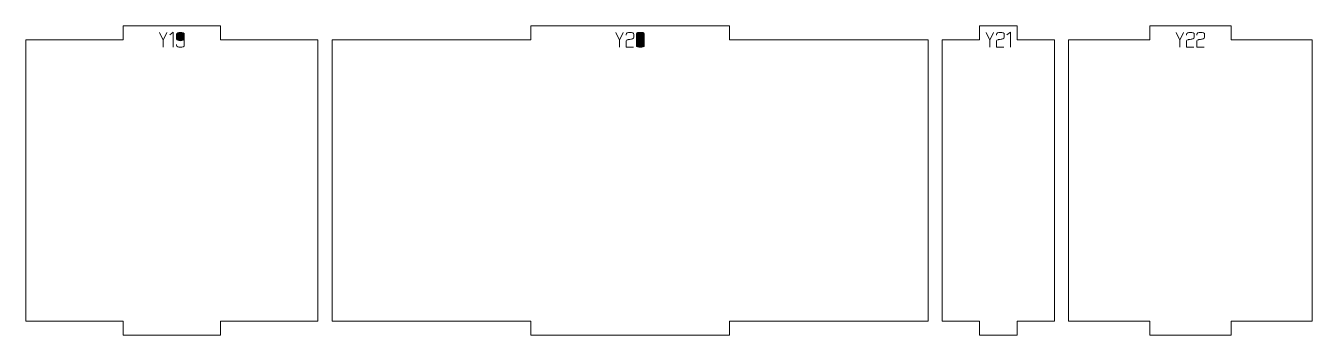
# Model space of a CAD drawing. Header units: centimetres. Extents: x -249 to 275, y -506 to 461.
# Drawn here: x 151.22 to 178.67, y -407.89 to -401.29 of the extents above; entities that cross this region are included whole.
import ezdxf

# ---------------------------------------------------------------- set-up
doc = ezdxf.new("R2010")
doc.units = ezdxf.units.CM
doc.header["$MEASUREMENT"] = 0
doc.layers.add('Capa 1', color=7, linetype='Continuous')

msp = doc.modelspace()

# ---------------------------------------------------------------- hatches: boundary and pattern name
at = {"layer": 'Capa 1', "true_color": 0x3e4095}
h = msp.add_hatch(color=175, dxfattribs=at)
edge = h.paths.add_edge_path()
edge.add_spline(control_points=[(154.15209, -401.74634), (154.15209, -401.74634), (154.15209, -401.59775), (154.15209, -401.59775), (154.15209, -401.59775), (154.07275, -401.4299), (154.07275, -401.4299), (154.07275, -401.4299), (154.15209, -401.59775), (154.15209, -401.59775), (154.15209, -401.59775), (154.23005, -401.4299), (154.23005, -401.4299), (154.23005, -401.4299), (154.15209, -401.59775), (154.15209, -401.59775), (154.15209, -401.59775), (154.15209, -401.74634), (154.15209, -401.74634)], knot_values=[0, 0, 0, 0, 0.16666667, 0.16666667, 0.16666667, 0.33333333, 0.33333333, 0.33333333, 0.5, 0.5, 0.5, 0.66666667, 0.66666667, 0.66666667, 0.83333333, 0.83333333, 0.83333333, 1, 1, 1, 1], degree=3, periodic=1)
h = msp.add_hatch(color=175, dxfattribs=at)
edge = h.paths.add_edge_path()
edge.add_spline(control_points=[(154.36901, -401.42944), (154.36901, -401.42944), (154.29288, -401.48218), (154.29288, -401.48218), (154.29288, -401.48218), (154.36901, -401.42944), (154.36901, -401.42944), (154.36901, -401.42944), (154.36901, -401.74634), (154.36901, -401.74634), (154.36901, -401.74634), (154.36901, -401.42944), (154.36901, -401.42944)], knot_values=[0, 0, 0, 0, 0.25, 0.25, 0.25, 0.5, 0.5, 0.5, 0.75, 0.75, 0.75, 1, 1, 1, 1], degree=3, periodic=1)
h = msp.add_hatch(color=175, dxfattribs=at)
edge = h.paths.add_edge_path()
edge.add_spline(control_points=[(154.43964, -401.57253), (154.43964, -401.58231), (154.44751, -401.59064), (154.46326, -401.59752), (154.479, -401.6044), (154.49865, -401.60784), (154.52219, -401.60784), (154.54543, -401.60845), (154.56499, -401.60562), (154.58089, -401.59936), (154.59679, -401.59309), (154.60474, -401.58414), (154.60474, -401.57253), (154.60474, -401.57253), (154.60474, -401.46521), (154.60474, -401.46521), (154.60474, -401.45543), (154.59687, -401.4471), (154.58112, -401.44022), (154.56538, -401.43334), (154.54573, -401.4299), (154.52219, -401.4299), (154.49865, -401.4299), (154.479, -401.43334), (154.46326, -401.44022), (154.44751, -401.4471), (154.43964, -401.45543), (154.43964, -401.46521), (154.43964, -401.46521), (154.43964, -401.57253), (154.43964, -401.57253)], knot_values=[0, 0, 0, 0, 0.1, 0.1, 0.1, 0.2, 0.2, 0.2, 0.3, 0.3, 0.3, 0.4, 0.4, 0.4, 0.5, 0.5, 0.5, 0.6, 0.6, 0.6, 0.7, 0.7, 0.7, 0.8, 0.8, 0.8, 0.9, 0.9, 0.9, 1, 1, 1, 1], degree=3, periodic=1)
h = msp.add_hatch(color=175, dxfattribs=at)
edge = h.paths.add_edge_path()
edge.add_spline(control_points=[(154.52219, -401.74634), (154.49865, -401.74634), (154.479, -401.7429), (154.46326, -401.73602), (154.44751, -401.72914), (154.43964, -401.72081), (154.43964, -401.71103), (154.43964, -401.71103), (154.43964, -401.6858), (154.43964, -401.6858), (154.43964, -401.6858), (154.43964, -401.71103), (154.43964, -401.71103), (154.43964, -401.72081), (154.44751, -401.72914), (154.46326, -401.73602), (154.479, -401.7429), (154.49865, -401.74634), (154.52219, -401.74634), (154.54573, -401.74634), (154.56538, -401.7429), (154.58112, -401.73602), (154.59687, -401.72914), (154.60474, -401.72081), (154.60474, -401.71103), (154.60474, -401.71103), (154.60474, -401.57253), (154.60474, -401.57253), (154.60474, -401.58414), (154.59679, -401.59309), (154.58089, -401.59936), (154.56499, -401.60562), (154.54543, -401.60845), (154.52219, -401.60784), (154.49865, -401.60784), (154.479, -401.6044), (154.46326, -401.59752), (154.44751, -401.59064), (154.43964, -401.58231), (154.43964, -401.57253), (154.43964, -401.57253), (154.43964, -401.46521), (154.43964, -401.46521), (154.43964, -401.45543), (154.44751, -401.4471), (154.46326, -401.44022), (154.479, -401.43334), (154.49865, -401.4299), (154.52219, -401.4299), (154.54573, -401.4299), (154.56538, -401.43334), (154.58112, -401.44022), (154.59687, -401.4471), (154.60474, -401.45543), (154.60474, -401.46521), (154.60474, -401.46521), (154.60474, -401.57253), (154.60474, -401.57253), (154.60474, -401.57253), (154.60474, -401.71103), (154.60474, -401.71103), (154.60474, -401.72081), (154.59687, -401.72914), (154.58112, -401.73602), (154.56538, -401.7429), (154.54573, -401.74634), (154.52219, -401.74634)], knot_values=[0, 0, 0, 0, 0.04545455, 0.04545455, 0.04545455, 0.09090909, 0.09090909, 0.09090909, 0.13636364, 0.13636364, 0.13636364, 0.18181818, 0.18181818, 0.18181818, 0.22727273, 0.22727273, 0.22727273, 0.27272727, 0.27272727, 0.27272727, 0.31818182, 0.31818182, 0.31818182, 0.36363636, 0.36363636, 0.36363636, 0.40909091, 0.40909091, 0.40909091, 0.45454545, 0.45454545, 0.45454545, 0.5, 0.5, 0.5, 0.54545455, 0.54545455, 0.54545455, 0.59090909, 0.59090909, 0.59090909, 0.63636364, 0.63636364, 0.63636364, 0.68181818, 0.68181818, 0.68181818, 0.72727273, 0.72727273, 0.72727273, 0.77272727, 0.77272727, 0.77272727, 0.81818182, 0.81818182, 0.81818182, 0.86363636, 0.86363636, 0.86363636, 0.90909091, 0.90909091, 0.90909091, 0.95454545, 0.95454545, 0.95454545, 1, 1, 1, 1], degree=3, periodic=1)
h = msp.add_hatch(color=175, dxfattribs=at)
edge = h.paths.add_edge_path()
edge.add_spline(control_points=[(163.89189, -401.74634), (163.89189, -401.74634), (163.89189, -401.59775), (163.89189, -401.59775), (163.89189, -401.59775), (163.81255, -401.4299), (163.81255, -401.4299), (163.81255, -401.4299), (163.89189, -401.59775), (163.89189, -401.59775), (163.89189, -401.59775), (163.96985, -401.4299), (163.96985, -401.4299), (163.96985, -401.4299), (163.89189, -401.59775), (163.89189, -401.59775), (163.89189, -401.59775), (163.89189, -401.74634), (163.89189, -401.74634)], knot_values=[0, 0, 0, 0, 0.16666667, 0.16666667, 0.16666667, 0.33333333, 0.33333333, 0.33333333, 0.5, 0.5, 0.5, 0.66666667, 0.66666667, 0.66666667, 0.83333333, 0.83333333, 0.83333333, 1, 1, 1, 1], degree=3, periodic=1)
h = msp.add_hatch(color=175, dxfattribs=at)
edge = h.paths.add_edge_path()
edge.add_spline(control_points=[(164.03222, -401.74634), (164.03222, -401.74634), (164.03222, -401.6138), (164.03222, -401.6138), (164.03314, -401.60188), (164.04399, -401.59271), (164.06478, -401.58629), (164.07334, -401.58567), (164.08152, -401.58468), (164.08932, -401.5833), (164.09711, -401.58193), (164.10499, -401.58048), (164.11294, -401.57895), (164.12761, -401.5765), (164.13885, -401.57451), (164.14664, -401.57299), (164.15444, -401.57146), (164.16201, -401.56947), (164.16935, -401.56702), (164.1883, -401.55999), (164.19778, -401.55097), (164.19778, -401.53997), (164.19778, -401.53997), (164.19778, -401.46521), (164.19778, -401.46521), (164.19778, -401.45543), (164.18991, -401.4471), (164.17416, -401.44022), (164.15842, -401.43334), (164.13877, -401.4299), (164.11523, -401.4299), (164.09169, -401.4299), (164.07204, -401.43334), (164.0563, -401.44022), (164.04055, -401.4471), (164.03268, -401.45543), (164.03268, -401.46521), (164.03268, -401.46521), (164.03268, -401.48768), (164.03268, -401.48768), (164.03268, -401.48768), (164.03268, -401.46521), (164.03268, -401.46521), (164.03268, -401.45543), (164.04055, -401.4471), (164.0563, -401.44022), (164.07204, -401.43334), (164.09169, -401.4299), (164.11523, -401.4299), (164.13877, -401.4299), (164.15842, -401.43334), (164.17416, -401.44022), (164.18991, -401.4471), (164.19778, -401.45543), (164.19778, -401.46521), (164.19778, -401.46521), (164.19778, -401.53997), (164.19778, -401.53997), (164.19778, -401.55097), (164.1883, -401.55999), (164.16935, -401.56702), (164.16201, -401.56947), (164.15444, -401.57146), (164.14664, -401.57299), (164.13885, -401.57451), (164.12761, -401.5765), (164.11294, -401.57895), (164.10499, -401.58048), (164.09711, -401.58193), (164.08932, -401.5833), (164.08152, -401.58468), (164.07334, -401.58567), (164.06478, -401.58629), (164.04399, -401.59271), (164.03314, -401.60188), (164.03222, -401.6138), (164.03222, -401.6138), (164.03222, -401.74634), (164.03222, -401.74634), (164.03222, -401.74634), (164.18907, -401.74634), (164.18907, -401.74634), (164.18907, -401.74634), (164.03222, -401.74634), (164.03222, -401.74634)], knot_values=[0, 0, 0, 0, 0.03571429, 0.03571429, 0.03571429, 0.07142857, 0.07142857, 0.07142857, 0.10714286, 0.10714286, 0.10714286, 0.14285714, 0.14285714, 0.14285714, 0.17857143, 0.17857143, 0.17857143, 0.21428571, 0.21428571, 0.21428571, 0.25, 0.25, 0.25, 0.28571429, 0.28571429, 0.28571429, 0.32142857, 0.32142857, 0.32142857, 0.35714286, 0.35714286, 0.35714286, 0.39285714, 0.39285714, 0.39285714, 0.42857143, 0.42857143, 0.42857143, 0.46428571, 0.46428571, 0.46428571, 0.5, 0.5, 0.5, 0.53571429, 0.53571429, 0.53571429, 0.57142857, 0.57142857, 0.57142857, 0.60714286, 0.60714286, 0.60714286, 0.64285714, 0.64285714, 0.64285714, 0.67857143, 0.67857143, 0.67857143, 0.71428571, 0.71428571, 0.71428571, 0.75, 0.75, 0.75, 0.78571429, 0.78571429, 0.78571429, 0.82142857, 0.82142857, 0.82142857, 0.85714286, 0.85714286, 0.85714286, 0.89285714, 0.89285714, 0.89285714, 0.92857143, 0.92857143, 0.92857143, 0.96428571, 0.96428571, 0.96428571, 1, 1, 1, 1], degree=3, periodic=1)
h = msp.add_hatch(color=175, dxfattribs=at)
edge = h.paths.add_edge_path()
edge.add_spline(control_points=[(164.25281, -401.72249), (164.25281, -401.73228), (164.26068, -401.7387), (164.27643, -401.74175), (164.29217, -401.74481), (164.31182, -401.74634), (164.33536, -401.74634), (164.3589, -401.74634), (164.37855, -401.74481), (164.39429, -401.74175), (164.41004, -401.7387), (164.41791, -401.73228), (164.41791, -401.72249), (164.41791, -401.72249), (164.41791, -401.45421), (164.41791, -401.45421), (164.41791, -401.44442), (164.41004, -401.43792), (164.39429, -401.43471), (164.37855, -401.4315), (164.3589, -401.4299), (164.33536, -401.4299), (164.31182, -401.4299), (164.29217, -401.4315), (164.27643, -401.43471), (164.26068, -401.43792), (164.25281, -401.44442), (164.25281, -401.45421), (164.25281, -401.45421), (164.25281, -401.72249), (164.25281, -401.72249)], knot_values=[0, 0, 0, 0, 0.1, 0.1, 0.1, 0.2, 0.2, 0.2, 0.3, 0.3, 0.3, 0.4, 0.4, 0.4, 0.5, 0.5, 0.5, 0.6, 0.6, 0.6, 0.7, 0.7, 0.7, 0.8, 0.8, 0.8, 0.9, 0.9, 0.9, 1, 1, 1, 1], degree=3, periodic=1)
h = msp.add_hatch(color=175, dxfattribs=at)
edge = h.paths.add_edge_path()
edge.add_spline(control_points=[(164.41791, -401.72249), (164.41791, -401.73228), (164.41004, -401.7387), (164.39429, -401.74175), (164.37855, -401.74481), (164.3589, -401.74634), (164.33536, -401.74634), (164.31182, -401.74634), (164.29217, -401.74481), (164.27643, -401.74175), (164.26068, -401.7387), (164.25281, -401.73228), (164.25281, -401.72249), (164.25281, -401.72249), (164.25281, -401.45421), (164.25281, -401.45421), (164.25281, -401.44442), (164.26068, -401.43792), (164.27643, -401.43471), (164.29217, -401.4315), (164.31182, -401.4299), (164.33536, -401.4299), (164.3589, -401.4299), (164.37855, -401.4315), (164.39429, -401.43471), (164.41004, -401.43792), (164.41791, -401.44442), (164.41791, -401.45421), (164.41791, -401.45421), (164.41791, -401.72249), (164.41791, -401.72249)], knot_values=[0, 0, 0, 0, 0.1, 0.1, 0.1, 0.2, 0.2, 0.2, 0.3, 0.3, 0.3, 0.4, 0.4, 0.4, 0.5, 0.5, 0.5, 0.6, 0.6, 0.6, 0.7, 0.7, 0.7, 0.8, 0.8, 0.8, 0.9, 0.9, 0.9, 1, 1, 1, 1], degree=3, periodic=1)
h = msp.add_hatch(color=175, dxfattribs=at)
edge = h.paths.add_edge_path()
edge.add_spline(control_points=[(171.79467, -401.74634), (171.79467, -401.74634), (171.79467, -401.59775), (171.79467, -401.59775), (171.79467, -401.59775), (171.71533, -401.4299), (171.71533, -401.4299), (171.71533, -401.4299), (171.79467, -401.59775), (171.79467, -401.59775), (171.79467, -401.59775), (171.87263, -401.4299), (171.87263, -401.4299), (171.87263, -401.4299), (171.79467, -401.59775), (171.79467, -401.59775), (171.79467, -401.59775), (171.79467, -401.74634), (171.79467, -401.74634)], knot_values=[0, 0, 0, 0, 0.16666667, 0.16666667, 0.16666667, 0.33333333, 0.33333333, 0.33333333, 0.5, 0.5, 0.5, 0.66666667, 0.66666667, 0.66666667, 0.83333333, 0.83333333, 0.83333333, 1, 1, 1, 1], degree=3, periodic=1)
h = msp.add_hatch(color=175, dxfattribs=at)
edge = h.paths.add_edge_path()
edge.add_spline(control_points=[(171.935, -401.74634), (171.935, -401.74634), (171.935, -401.6138), (171.935, -401.6138), (171.93592, -401.60188), (171.94677, -401.59271), (171.96756, -401.58629), (171.97612, -401.58567), (171.9843, -401.58468), (171.9921, -401.5833), (171.99989, -401.58193), (172.00777, -401.58048), (172.01572, -401.57895), (172.03039, -401.5765), (172.04163, -401.57451), (172.04942, -401.57299), (172.05722, -401.57146), (172.06479, -401.56947), (172.07213, -401.56702), (172.09108, -401.55999), (172.10056, -401.55097), (172.10056, -401.53997), (172.10056, -401.53997), (172.10056, -401.46521), (172.10056, -401.46521), (172.10056, -401.45543), (172.09269, -401.4471), (172.07694, -401.44022), (172.0612, -401.43334), (172.04155, -401.4299), (172.01801, -401.4299), (171.99447, -401.4299), (171.97482, -401.43334), (171.95908, -401.44022), (171.94333, -401.4471), (171.93546, -401.45543), (171.93546, -401.46521), (171.93546, -401.46521), (171.93546, -401.48768), (171.93546, -401.48768), (171.93546, -401.48768), (171.93546, -401.46521), (171.93546, -401.46521), (171.93546, -401.45543), (171.94333, -401.4471), (171.95908, -401.44022), (171.97482, -401.43334), (171.99447, -401.4299), (172.01801, -401.4299), (172.04155, -401.4299), (172.0612, -401.43334), (172.07694, -401.44022), (172.09269, -401.4471), (172.10056, -401.45543), (172.10056, -401.46521), (172.10056, -401.46521), (172.10056, -401.53997), (172.10056, -401.53997), (172.10056, -401.55097), (172.09108, -401.55999), (172.07213, -401.56702), (172.06479, -401.56947), (172.05722, -401.57146), (172.04942, -401.57299), (172.04163, -401.57451), (172.03039, -401.5765), (172.01572, -401.57895), (172.00777, -401.58048), (171.99989, -401.58193), (171.9921, -401.5833), (171.9843, -401.58468), (171.97612, -401.58567), (171.96756, -401.58629), (171.94677, -401.59271), (171.93592, -401.60188), (171.935, -401.6138), (171.935, -401.6138), (171.935, -401.74634), (171.935, -401.74634), (171.935, -401.74634), (172.09185, -401.74634), (172.09185, -401.74634), (172.09185, -401.74634), (171.935, -401.74634), (171.935, -401.74634)], knot_values=[0, 0, 0, 0, 0.03571429, 0.03571429, 0.03571429, 0.07142857, 0.07142857, 0.07142857, 0.10714286, 0.10714286, 0.10714286, 0.14285714, 0.14285714, 0.14285714, 0.17857143, 0.17857143, 0.17857143, 0.21428571, 0.21428571, 0.21428571, 0.25, 0.25, 0.25, 0.28571429, 0.28571429, 0.28571429, 0.32142857, 0.32142857, 0.32142857, 0.35714286, 0.35714286, 0.35714286, 0.39285714, 0.39285714, 0.39285714, 0.42857143, 0.42857143, 0.42857143, 0.46428571, 0.46428571, 0.46428571, 0.5, 0.5, 0.5, 0.53571429, 0.53571429, 0.53571429, 0.57142857, 0.57142857, 0.57142857, 0.60714286, 0.60714286, 0.60714286, 0.64285714, 0.64285714, 0.64285714, 0.67857143, 0.67857143, 0.67857143, 0.71428571, 0.71428571, 0.71428571, 0.75, 0.75, 0.75, 0.78571429, 0.78571429, 0.78571429, 0.82142857, 0.82142857, 0.82142857, 0.85714286, 0.85714286, 0.85714286, 0.89285714, 0.89285714, 0.89285714, 0.92857143, 0.92857143, 0.92857143, 0.96428571, 0.96428571, 0.96428571, 1, 1, 1, 1], degree=3, periodic=1)
h = msp.add_hatch(color=175, dxfattribs=at)
edge = h.paths.add_edge_path()
edge.add_spline(control_points=[(172.23172, -401.42944), (172.23172, -401.42944), (172.15559, -401.48218), (172.15559, -401.48218), (172.15559, -401.48218), (172.23172, -401.42944), (172.23172, -401.42944), (172.23172, -401.42944), (172.23172, -401.74634), (172.23172, -401.74634), (172.23172, -401.74634), (172.23172, -401.42944), (172.23172, -401.42944)], knot_values=[0, 0, 0, 0, 0.25, 0.25, 0.25, 0.5, 0.5, 0.5, 0.75, 0.75, 0.75, 1, 1, 1, 1], degree=3, periodic=1)
h = msp.add_hatch(color=175, dxfattribs=at)
edge = h.paths.add_edge_path()
edge.add_spline(control_points=[(175.84924, -401.74634), (175.84924, -401.74634), (175.84924, -401.59775), (175.84924, -401.59775), (175.84924, -401.59775), (175.7699, -401.4299), (175.7699, -401.4299), (175.7699, -401.4299), (175.84924, -401.59775), (175.84924, -401.59775), (175.84924, -401.59775), (175.9272, -401.4299), (175.9272, -401.4299), (175.9272, -401.4299), (175.84924, -401.59775), (175.84924, -401.59775), (175.84924, -401.59775), (175.84924, -401.74634), (175.84924, -401.74634)], knot_values=[0, 0, 0, 0, 0.16666667, 0.16666667, 0.16666667, 0.33333333, 0.33333333, 0.33333333, 0.5, 0.5, 0.5, 0.66666667, 0.66666667, 0.66666667, 0.83333333, 0.83333333, 0.83333333, 1, 1, 1, 1], degree=3, periodic=1)
h = msp.add_hatch(color=175, dxfattribs=at)
edge = h.paths.add_edge_path()
edge.add_spline(control_points=[(175.98957, -401.74634), (175.98957, -401.74634), (175.98957, -401.6138), (175.98957, -401.6138), (175.99049, -401.60188), (176.00134, -401.59271), (176.02213, -401.58629), (176.03069, -401.58567), (176.03887, -401.58468), (176.04667, -401.5833), (176.05446, -401.58193), (176.06234, -401.58048), (176.07029, -401.57895), (176.08496, -401.5765), (176.0962, -401.57451), (176.10399, -401.57299), (176.11179, -401.57146), (176.11936, -401.56947), (176.1267, -401.56702), (176.14565, -401.55999), (176.15513, -401.55097), (176.15513, -401.53997), (176.15513, -401.53997), (176.15513, -401.46521), (176.15513, -401.46521), (176.15513, -401.45543), (176.14726, -401.4471), (176.13151, -401.44022), (176.11577, -401.43334), (176.09612, -401.4299), (176.07258, -401.4299), (176.04904, -401.4299), (176.02939, -401.43334), (176.01365, -401.44022), (175.9979, -401.4471), (175.99003, -401.45543), (175.99003, -401.46521), (175.99003, -401.46521), (175.99003, -401.48768), (175.99003, -401.48768), (175.99003, -401.48768), (175.99003, -401.46521), (175.99003, -401.46521), (175.99003, -401.45543), (175.9979, -401.4471), (176.01365, -401.44022), (176.02939, -401.43334), (176.04904, -401.4299), (176.07258, -401.4299), (176.09612, -401.4299), (176.11577, -401.43334), (176.13151, -401.44022), (176.14726, -401.4471), (176.15513, -401.45543), (176.15513, -401.46521), (176.15513, -401.46521), (176.15513, -401.53997), (176.15513, -401.53997), (176.15513, -401.55097), (176.14565, -401.55999), (176.1267, -401.56702), (176.11936, -401.56947), (176.11179, -401.57146), (176.10399, -401.57299), (176.0962, -401.57451), (176.08496, -401.5765), (176.07029, -401.57895), (176.06234, -401.58048), (176.05446, -401.58193), (176.04667, -401.5833), (176.03887, -401.58468), (176.03069, -401.58567), (176.02213, -401.58629), (176.00134, -401.59271), (175.99049, -401.60188), (175.98957, -401.6138), (175.98957, -401.6138), (175.98957, -401.74634), (175.98957, -401.74634), (175.98957, -401.74634), (176.14642, -401.74634), (176.14642, -401.74634), (176.14642, -401.74634), (175.98957, -401.74634), (175.98957, -401.74634)], knot_values=[0, 0, 0, 0, 0.03571429, 0.03571429, 0.03571429, 0.07142857, 0.07142857, 0.07142857, 0.10714286, 0.10714286, 0.10714286, 0.14285714, 0.14285714, 0.14285714, 0.17857143, 0.17857143, 0.17857143, 0.21428571, 0.21428571, 0.21428571, 0.25, 0.25, 0.25, 0.28571429, 0.28571429, 0.28571429, 0.32142857, 0.32142857, 0.32142857, 0.35714286, 0.35714286, 0.35714286, 0.39285714, 0.39285714, 0.39285714, 0.42857143, 0.42857143, 0.42857143, 0.46428571, 0.46428571, 0.46428571, 0.5, 0.5, 0.5, 0.53571429, 0.53571429, 0.53571429, 0.57142857, 0.57142857, 0.57142857, 0.60714286, 0.60714286, 0.60714286, 0.64285714, 0.64285714, 0.64285714, 0.67857143, 0.67857143, 0.67857143, 0.71428571, 0.71428571, 0.71428571, 0.75, 0.75, 0.75, 0.78571429, 0.78571429, 0.78571429, 0.82142857, 0.82142857, 0.82142857, 0.85714286, 0.85714286, 0.85714286, 0.89285714, 0.89285714, 0.89285714, 0.92857143, 0.92857143, 0.92857143, 0.96428571, 0.96428571, 0.96428571, 1, 1, 1, 1], degree=3, periodic=1)
h = msp.add_hatch(color=175, dxfattribs=at)
edge = h.paths.add_edge_path()
edge.add_spline(control_points=[(176.2097, -401.74634), (176.2097, -401.74634), (176.2097, -401.6138), (176.2097, -401.6138), (176.21062, -401.60188), (176.22147, -401.59271), (176.24226, -401.58629), (176.25082, -401.58567), (176.259, -401.58468), (176.2668, -401.5833), (176.27459, -401.58193), (176.28247, -401.58048), (176.29042, -401.57895), (176.30509, -401.5765), (176.31633, -401.57451), (176.32412, -401.57299), (176.33192, -401.57146), (176.33949, -401.56947), (176.34683, -401.56702), (176.36578, -401.55999), (176.37526, -401.55097), (176.37526, -401.53997), (176.37526, -401.53997), (176.37526, -401.46521), (176.37526, -401.46521), (176.37526, -401.45543), (176.36739, -401.4471), (176.35164, -401.44022), (176.3359, -401.43334), (176.31625, -401.4299), (176.29271, -401.4299), (176.26917, -401.4299), (176.24952, -401.43334), (176.23378, -401.44022), (176.21803, -401.4471), (176.21016, -401.45543), (176.21016, -401.46521), (176.21016, -401.46521), (176.21016, -401.48768), (176.21016, -401.48768), (176.21016, -401.48768), (176.21016, -401.46521), (176.21016, -401.46521), (176.21016, -401.45543), (176.21803, -401.4471), (176.23378, -401.44022), (176.24952, -401.43334), (176.26917, -401.4299), (176.29271, -401.4299), (176.31625, -401.4299), (176.3359, -401.43334), (176.35164, -401.44022), (176.36739, -401.4471), (176.37526, -401.45543), (176.37526, -401.46521), (176.37526, -401.46521), (176.37526, -401.53997), (176.37526, -401.53997), (176.37526, -401.55097), (176.36578, -401.55999), (176.34683, -401.56702), (176.33949, -401.56947), (176.33192, -401.57146), (176.32412, -401.57299), (176.31633, -401.57451), (176.30509, -401.5765), (176.29042, -401.57895), (176.28247, -401.58048), (176.27459, -401.58193), (176.2668, -401.5833), (176.259, -401.58468), (176.25082, -401.58567), (176.24226, -401.58629), (176.22147, -401.59271), (176.21062, -401.60188), (176.2097, -401.6138), (176.2097, -401.6138), (176.2097, -401.74634), (176.2097, -401.74634), (176.2097, -401.74634), (176.36655, -401.74634), (176.36655, -401.74634), (176.36655, -401.74634), (176.2097, -401.74634), (176.2097, -401.74634)], knot_values=[0, 0, 0, 0, 0.03571429, 0.03571429, 0.03571429, 0.07142857, 0.07142857, 0.07142857, 0.10714286, 0.10714286, 0.10714286, 0.14285714, 0.14285714, 0.14285714, 0.17857143, 0.17857143, 0.17857143, 0.21428571, 0.21428571, 0.21428571, 0.25, 0.25, 0.25, 0.28571429, 0.28571429, 0.28571429, 0.32142857, 0.32142857, 0.32142857, 0.35714286, 0.35714286, 0.35714286, 0.39285714, 0.39285714, 0.39285714, 0.42857143, 0.42857143, 0.42857143, 0.46428571, 0.46428571, 0.46428571, 0.5, 0.5, 0.5, 0.53571429, 0.53571429, 0.53571429, 0.57142857, 0.57142857, 0.57142857, 0.60714286, 0.60714286, 0.60714286, 0.64285714, 0.64285714, 0.64285714, 0.67857143, 0.67857143, 0.67857143, 0.71428571, 0.71428571, 0.71428571, 0.75, 0.75, 0.75, 0.78571429, 0.78571429, 0.78571429, 0.82142857, 0.82142857, 0.82142857, 0.85714286, 0.85714286, 0.85714286, 0.89285714, 0.89285714, 0.89285714, 0.92857143, 0.92857143, 0.92857143, 0.96428571, 0.96428571, 0.96428571, 1, 1, 1, 1], degree=3, periodic=1)

# ---------------------------------------------------------------- linework, layer by layer
at = {"layer": 'Capa 1', "color": 240, "lineweight": 20}
for points in [[(151.22096, -401.58914), (151.22096, -401.58914), (151.22096, -407.58914), (151.22096, -407.58914), (151.22096, -407.58914), (153.29948, -407.58914), (153.29948, -407.58914), (153.29948, -407.58914), (153.29948, -407.88914), (153.29948, -407.88914), (153.29948, -407.88914), (155.378, -407.88914), (155.378, -407.88914), (155.378, -407.88914), (155.378, -407.58914), (155.378, -407.58914), (155.378, -407.58914), (157.45653, -407.58914), (157.45653, -407.58914), (157.45653, -407.58914), (157.45653, -401.58914), (157.45653, -401.58914), (157.45653, -401.58914), (155.378, -401.58914), (155.378, -401.58914), (155.378, -401.58914), (155.378, -401.28914), (155.378, -401.28914), (155.378, -401.28914), (153.29948, -401.28914), (153.29948, -401.28914), (153.29948, -401.28914), (153.29948, -401.58914), (153.29948, -401.58914), (153.29948, -401.58914), (151.22096, -401.58914), (151.22096, -401.58914)], [(157.75653, -401.58914), (157.75653, -401.58914), (157.75653, -407.58914), (157.75653, -407.58914), (157.75653, -407.58914), (161.99566, -407.58914), (161.99566, -407.58914), (161.99566, -407.58914), (161.99566, -407.88914), (161.99566, -407.88914), (161.99566, -407.88914), (166.2348, -407.88914), (166.2348, -407.88914), (166.2348, -407.88914), (166.2348, -407.58914), (166.2348, -407.58914), (166.2348, -407.58914), (170.47394, -407.58914), (170.47394, -407.58914), (170.47394, -407.58914), (170.47394, -401.58914), (170.47394, -401.58914), (170.47394, -401.58914), (166.2348, -401.58914), (166.2348, -401.58914), (166.2348, -401.58914), (166.2348, -401.28914), (166.2348, -401.28914), (166.2348, -401.28914), (161.99566, -401.28914), (161.99566, -401.28914), (161.99566, -401.28914), (161.99566, -401.58914), (161.99566, -401.58914), (161.99566, -401.58914), (157.75653, -401.58914), (157.75653, -401.58914)], [(170.77394, -401.58914), (170.77394, -401.58914), (170.77394, -407.58914), (170.77394, -407.58914), (170.77394, -407.58914), (171.57366, -407.58914), (171.57366, -407.58914), (171.57366, -407.58914), (171.57366, -407.88914), (171.57366, -407.88914), (171.57366, -407.88914), (172.37338, -407.88914), (172.37338, -407.88914), (172.37338, -407.88914), (172.37338, -407.58914), (172.37338, -407.58914), (172.37338, -407.58914), (173.1731, -407.58914), (173.1731, -407.58914), (173.1731, -407.58914), (173.1731, -401.58914), (173.1731, -401.58914), (173.1731, -401.58914), (172.37338, -401.58914), (172.37338, -401.58914), (172.37338, -401.58914), (172.37338, -401.28914), (172.37338, -401.28914), (172.37338, -401.28914), (171.57366, -401.28914), (171.57366, -401.28914), (171.57366, -401.28914), (171.57366, -401.58914), (171.57366, -401.58914), (171.57366, -401.58914), (170.77394, -401.58914), (170.77394, -401.58914)], [(173.4731, -401.58914), (173.4731, -401.58914), (173.4731, -407.58914), (173.4731, -407.58914), (173.4731, -407.58914), (175.20609, -407.58914), (175.20609, -407.58914), (175.20609, -407.58914), (175.20609, -407.88914), (175.20609, -407.88914), (175.20609, -407.88914), (176.93907, -407.88914), (176.93907, -407.88914), (176.93907, -407.88914), (176.93907, -407.58914), (176.93907, -407.58914), (176.93907, -407.58914), (178.67206, -407.58914), (178.67206, -407.58914), (178.67206, -407.58914), (178.67206, -401.58914), (178.67206, -401.58914), (178.67206, -401.58914), (176.93907, -401.58914), (176.93907, -401.58914), (176.93907, -401.58914), (176.93907, -401.28914), (176.93907, -401.28914), (176.93907, -401.28914), (175.20609, -401.28914), (175.20609, -401.28914), (175.20609, -401.28914), (175.20609, -401.58914), (175.20609, -401.58914), (175.20609, -401.58914), (173.4731, -401.58914), (173.4731, -401.58914)]]:
    msp.add_open_spline(points, degree=3, knots=[0, 0, 0, 0, 0.08333333, 0.08333333, 0.08333333, 0.16666667, 0.16666667, 0.16666667, 0.25, 0.25, 0.25, 0.33333333, 0.33333333, 0.33333333, 0.41666667, 0.41666667, 0.41666667, 0.5, 0.5, 0.5, 0.58333333, 0.58333333, 0.58333333, 0.66666667, 0.66666667, 0.66666667, 0.75, 0.75, 0.75, 0.83333333, 0.83333333, 0.83333333, 0.91666667, 0.91666667, 0.91666667, 1, 1, 1, 1], dxfattribs=at)
at = {"layer": 'Capa 1', "color": 114, "lineweight": 9}
for points, knots in [([(154.15209, -401.74634), (154.15209, -401.74634), (154.15209, -401.59775), (154.15209, -401.59775), (154.15209, -401.59775), (154.07275, -401.4299), (154.07275, -401.4299), (154.07275, -401.4299), (154.15209, -401.59775), (154.15209, -401.59775), (154.15209, -401.59775), (154.23005, -401.4299), (154.23005, -401.4299), (154.23005, -401.4299), (154.15209, -401.59775), (154.15209, -401.59775), (154.15209, -401.59775), (154.15209, -401.74634), (154.15209, -401.74634)], [0, 0, 0, 0, 0.16666667, 0.16666667, 0.16666667, 0.33333333, 0.33333333, 0.33333333, 0.5, 0.5, 0.5, 0.66666667, 0.66666667, 0.66666667, 0.83333333, 0.83333333, 0.83333333, 1, 1, 1, 1]), ([(154.36901, -401.42944), (154.36901, -401.42944), (154.29288, -401.48218), (154.29288, -401.48218), (154.29288, -401.48218), (154.36901, -401.42944), (154.36901, -401.42944), (154.36901, -401.42944), (154.36901, -401.74634), (154.36901, -401.74634), (154.36901, -401.74634), (154.36901, -401.42944), (154.36901, -401.42944)], [0, 0, 0, 0, 0.25, 0.25, 0.25, 0.5, 0.5, 0.5, 0.75, 0.75, 0.75, 1, 1, 1, 1]), ([(154.43964, -401.57253), (154.43964, -401.58231), (154.44751, -401.59064), (154.46326, -401.59752), (154.479, -401.6044), (154.49865, -401.60784), (154.52219, -401.60784), (154.54543, -401.60845), (154.56499, -401.60562), (154.58089, -401.59936), (154.59679, -401.59309), (154.60474, -401.58414), (154.60474, -401.57253), (154.60474, -401.57253), (154.60474, -401.46521), (154.60474, -401.46521), (154.60474, -401.45543), (154.59687, -401.4471), (154.58112, -401.44022), (154.56538, -401.43334), (154.54573, -401.4299), (154.52219, -401.4299), (154.49865, -401.4299), (154.479, -401.43334), (154.46326, -401.44022), (154.44751, -401.4471), (154.43964, -401.45543), (154.43964, -401.46521), (154.43964, -401.46521), (154.43964, -401.57253), (154.43964, -401.57253)], [0, 0, 0, 0, 0.1, 0.1, 0.1, 0.2, 0.2, 0.2, 0.3, 0.3, 0.3, 0.4, 0.4, 0.4, 0.5, 0.5, 0.5, 0.6, 0.6, 0.6, 0.7, 0.7, 0.7, 0.8, 0.8, 0.8, 0.9, 0.9, 0.9, 1, 1, 1, 1]), ([(154.52219, -401.74634), (154.49865, -401.74634), (154.479, -401.7429), (154.46326, -401.73602), (154.44751, -401.72914), (154.43964, -401.72081), (154.43964, -401.71103), (154.43964, -401.71103), (154.43964, -401.6858), (154.43964, -401.6858), (154.43964, -401.6858), (154.43964, -401.71103), (154.43964, -401.71103), (154.43964, -401.72081), (154.44751, -401.72914), (154.46326, -401.73602), (154.479, -401.7429), (154.49865, -401.74634), (154.52219, -401.74634), (154.54573, -401.74634), (154.56538, -401.7429), (154.58112, -401.73602), (154.59687, -401.72914), (154.60474, -401.72081), (154.60474, -401.71103), (154.60474, -401.71103), (154.60474, -401.57253), (154.60474, -401.57253), (154.60474, -401.58414), (154.59679, -401.59309), (154.58089, -401.59936), (154.56499, -401.60562), (154.54543, -401.60845), (154.52219, -401.60784), (154.49865, -401.60784), (154.479, -401.6044), (154.46326, -401.59752), (154.44751, -401.59064), (154.43964, -401.58231), (154.43964, -401.57253), (154.43964, -401.57253), (154.43964, -401.46521), (154.43964, -401.46521), (154.43964, -401.45543), (154.44751, -401.4471), (154.46326, -401.44022), (154.479, -401.43334), (154.49865, -401.4299), (154.52219, -401.4299), (154.54573, -401.4299), (154.56538, -401.43334), (154.58112, -401.44022), (154.59687, -401.4471), (154.60474, -401.45543), (154.60474, -401.46521), (154.60474, -401.46521), (154.60474, -401.57253), (154.60474, -401.57253), (154.60474, -401.57253), (154.60474, -401.71103), (154.60474, -401.71103), (154.60474, -401.72081), (154.59687, -401.72914), (154.58112, -401.73602), (154.56538, -401.7429), (154.54573, -401.74634), (154.52219, -401.74634)], [0, 0, 0, 0, 0.04545455, 0.04545455, 0.04545455, 0.09090909, 0.09090909, 0.09090909, 0.13636364, 0.13636364, 0.13636364, 0.18181818, 0.18181818, 0.18181818, 0.22727273, 0.22727273, 0.22727273, 0.27272727, 0.27272727, 0.27272727, 0.31818182, 0.31818182, 0.31818182, 0.36363636, 0.36363636, 0.36363636, 0.40909091, 0.40909091, 0.40909091, 0.45454545, 0.45454545, 0.45454545, 0.5, 0.5, 0.5, 0.54545455, 0.54545455, 0.54545455, 0.59090909, 0.59090909, 0.59090909, 0.63636364, 0.63636364, 0.63636364, 0.68181818, 0.68181818, 0.68181818, 0.72727273, 0.72727273, 0.72727273, 0.77272727, 0.77272727, 0.77272727, 0.81818182, 0.81818182, 0.81818182, 0.86363636, 0.86363636, 0.86363636, 0.90909091, 0.90909091, 0.90909091, 0.95454545, 0.95454545, 0.95454545, 1, 1, 1, 1]), ([(163.89189, -401.74634), (163.89189, -401.74634), (163.89189, -401.59775), (163.89189, -401.59775), (163.89189, -401.59775), (163.81255, -401.4299), (163.81255, -401.4299), (163.81255, -401.4299), (163.89189, -401.59775), (163.89189, -401.59775), (163.89189, -401.59775), (163.96985, -401.4299), (163.96985, -401.4299), (163.96985, -401.4299), (163.89189, -401.59775), (163.89189, -401.59775), (163.89189, -401.59775), (163.89189, -401.74634), (163.89189, -401.74634)], [0, 0, 0, 0, 0.16666667, 0.16666667, 0.16666667, 0.33333333, 0.33333333, 0.33333333, 0.5, 0.5, 0.5, 0.66666667, 0.66666667, 0.66666667, 0.83333333, 0.83333333, 0.83333333, 1, 1, 1, 1]), ([(164.03222, -401.74634), (164.03222, -401.74634), (164.03222, -401.6138), (164.03222, -401.6138), (164.03314, -401.60188), (164.04399, -401.59271), (164.06478, -401.58629), (164.07334, -401.58567), (164.08152, -401.58468), (164.08932, -401.5833), (164.09711, -401.58193), (164.10499, -401.58048), (164.11294, -401.57895), (164.12761, -401.5765), (164.13885, -401.57451), (164.14664, -401.57299), (164.15444, -401.57146), (164.16201, -401.56947), (164.16935, -401.56702), (164.1883, -401.55999), (164.19778, -401.55097), (164.19778, -401.53997), (164.19778, -401.53997), (164.19778, -401.46521), (164.19778, -401.46521), (164.19778, -401.45543), (164.18991, -401.4471), (164.17416, -401.44022), (164.15842, -401.43334), (164.13877, -401.4299), (164.11523, -401.4299), (164.09169, -401.4299), (164.07204, -401.43334), (164.0563, -401.44022), (164.04055, -401.4471), (164.03268, -401.45543), (164.03268, -401.46521), (164.03268, -401.46521), (164.03268, -401.48768), (164.03268, -401.48768), (164.03268, -401.48768), (164.03268, -401.46521), (164.03268, -401.46521), (164.03268, -401.45543), (164.04055, -401.4471), (164.0563, -401.44022), (164.07204, -401.43334), (164.09169, -401.4299), (164.11523, -401.4299), (164.13877, -401.4299), (164.15842, -401.43334), (164.17416, -401.44022), (164.18991, -401.4471), (164.19778, -401.45543), (164.19778, -401.46521), (164.19778, -401.46521), (164.19778, -401.53997), (164.19778, -401.53997), (164.19778, -401.55097), (164.1883, -401.55999), (164.16935, -401.56702), (164.16201, -401.56947), (164.15444, -401.57146), (164.14664, -401.57299), (164.13885, -401.57451), (164.12761, -401.5765), (164.11294, -401.57895), (164.10499, -401.58048), (164.09711, -401.58193), (164.08932, -401.5833), (164.08152, -401.58468), (164.07334, -401.58567), (164.06478, -401.58629), (164.04399, -401.59271), (164.03314, -401.60188), (164.03222, -401.6138), (164.03222, -401.6138), (164.03222, -401.74634), (164.03222, -401.74634), (164.03222, -401.74634), (164.18907, -401.74634), (164.18907, -401.74634), (164.18907, -401.74634), (164.03222, -401.74634), (164.03222, -401.74634)], [0, 0, 0, 0, 0.03571429, 0.03571429, 0.03571429, 0.07142857, 0.07142857, 0.07142857, 0.10714286, 0.10714286, 0.10714286, 0.14285714, 0.14285714, 0.14285714, 0.17857143, 0.17857143, 0.17857143, 0.21428571, 0.21428571, 0.21428571, 0.25, 0.25, 0.25, 0.28571429, 0.28571429, 0.28571429, 0.32142857, 0.32142857, 0.32142857, 0.35714286, 0.35714286, 0.35714286, 0.39285714, 0.39285714, 0.39285714, 0.42857143, 0.42857143, 0.42857143, 0.46428571, 0.46428571, 0.46428571, 0.5, 0.5, 0.5, 0.53571429, 0.53571429, 0.53571429, 0.57142857, 0.57142857, 0.57142857, 0.60714286, 0.60714286, 0.60714286, 0.64285714, 0.64285714, 0.64285714, 0.67857143, 0.67857143, 0.67857143, 0.71428571, 0.71428571, 0.71428571, 0.75, 0.75, 0.75, 0.78571429, 0.78571429, 0.78571429, 0.82142857, 0.82142857, 0.82142857, 0.85714286, 0.85714286, 0.85714286, 0.89285714, 0.89285714, 0.89285714, 0.92857143, 0.92857143, 0.92857143, 0.96428571, 0.96428571, 0.96428571, 1, 1, 1, 1]), ([(164.25281, -401.72249), (164.25281, -401.73228), (164.26068, -401.7387), (164.27643, -401.74175), (164.29217, -401.74481), (164.31182, -401.74634), (164.33536, -401.74634), (164.3589, -401.74634), (164.37855, -401.74481), (164.39429, -401.74175), (164.41004, -401.7387), (164.41791, -401.73228), (164.41791, -401.72249), (164.41791, -401.72249), (164.41791, -401.45421), (164.41791, -401.45421), (164.41791, -401.44442), (164.41004, -401.43792), (164.39429, -401.43471), (164.37855, -401.4315), (164.3589, -401.4299), (164.33536, -401.4299), (164.31182, -401.4299), (164.29217, -401.4315), (164.27643, -401.43471), (164.26068, -401.43792), (164.25281, -401.44442), (164.25281, -401.45421), (164.25281, -401.45421), (164.25281, -401.72249), (164.25281, -401.72249)], [0, 0, 0, 0, 0.1, 0.1, 0.1, 0.2, 0.2, 0.2, 0.3, 0.3, 0.3, 0.4, 0.4, 0.4, 0.5, 0.5, 0.5, 0.6, 0.6, 0.6, 0.7, 0.7, 0.7, 0.8, 0.8, 0.8, 0.9, 0.9, 0.9, 1, 1, 1, 1]), ([(164.41791, -401.72249), (164.41791, -401.73228), (164.41004, -401.7387), (164.39429, -401.74175), (164.37855, -401.74481), (164.3589, -401.74634), (164.33536, -401.74634), (164.31182, -401.74634), (164.29217, -401.74481), (164.27643, -401.74175), (164.26068, -401.7387), (164.25281, -401.73228), (164.25281, -401.72249), (164.25281, -401.72249), (164.25281, -401.45421), (164.25281, -401.45421), (164.25281, -401.44442), (164.26068, -401.43792), (164.27643, -401.43471), (164.29217, -401.4315), (164.31182, -401.4299), (164.33536, -401.4299), (164.3589, -401.4299), (164.37855, -401.4315), (164.39429, -401.43471), (164.41004, -401.43792), (164.41791, -401.44442), (164.41791, -401.45421), (164.41791, -401.45421), (164.41791, -401.72249), (164.41791, -401.72249)], [0, 0, 0, 0, 0.1, 0.1, 0.1, 0.2, 0.2, 0.2, 0.3, 0.3, 0.3, 0.4, 0.4, 0.4, 0.5, 0.5, 0.5, 0.6, 0.6, 0.6, 0.7, 0.7, 0.7, 0.8, 0.8, 0.8, 0.9, 0.9, 0.9, 1, 1, 1, 1]), ([(171.79467, -401.74634), (171.79467, -401.74634), (171.79467, -401.59775), (171.79467, -401.59775), (171.79467, -401.59775), (171.71533, -401.4299), (171.71533, -401.4299), (171.71533, -401.4299), (171.79467, -401.59775), (171.79467, -401.59775), (171.79467, -401.59775), (171.87263, -401.4299), (171.87263, -401.4299), (171.87263, -401.4299), (171.79467, -401.59775), (171.79467, -401.59775), (171.79467, -401.59775), (171.79467, -401.74634), (171.79467, -401.74634)], [0, 0, 0, 0, 0.16666667, 0.16666667, 0.16666667, 0.33333333, 0.33333333, 0.33333333, 0.5, 0.5, 0.5, 0.66666667, 0.66666667, 0.66666667, 0.83333333, 0.83333333, 0.83333333, 1, 1, 1, 1]), ([(171.935, -401.74634), (171.935, -401.74634), (171.935, -401.6138), (171.935, -401.6138), (171.93592, -401.60188), (171.94677, -401.59271), (171.96756, -401.58629), (171.97612, -401.58567), (171.9843, -401.58468), (171.9921, -401.5833), (171.99989, -401.58193), (172.00777, -401.58048), (172.01572, -401.57895), (172.03039, -401.5765), (172.04163, -401.57451), (172.04942, -401.57299), (172.05722, -401.57146), (172.06479, -401.56947), (172.07213, -401.56702), (172.09108, -401.55999), (172.10056, -401.55097), (172.10056, -401.53997), (172.10056, -401.53997), (172.10056, -401.46521), (172.10056, -401.46521), (172.10056, -401.45543), (172.09269, -401.4471), (172.07694, -401.44022), (172.0612, -401.43334), (172.04155, -401.4299), (172.01801, -401.4299), (171.99447, -401.4299), (171.97482, -401.43334), (171.95908, -401.44022), (171.94333, -401.4471), (171.93546, -401.45543), (171.93546, -401.46521), (171.93546, -401.46521), (171.93546, -401.48768), (171.93546, -401.48768), (171.93546, -401.48768), (171.93546, -401.46521), (171.93546, -401.46521), (171.93546, -401.45543), (171.94333, -401.4471), (171.95908, -401.44022), (171.97482, -401.43334), (171.99447, -401.4299), (172.01801, -401.4299), (172.04155, -401.4299), (172.0612, -401.43334), (172.07694, -401.44022), (172.09269, -401.4471), (172.10056, -401.45543), (172.10056, -401.46521), (172.10056, -401.46521), (172.10056, -401.53997), (172.10056, -401.53997), (172.10056, -401.55097), (172.09108, -401.55999), (172.07213, -401.56702), (172.06479, -401.56947), (172.05722, -401.57146), (172.04942, -401.57299), (172.04163, -401.57451), (172.03039, -401.5765), (172.01572, -401.57895), (172.00777, -401.58048), (171.99989, -401.58193), (171.9921, -401.5833), (171.9843, -401.58468), (171.97612, -401.58567), (171.96756, -401.58629), (171.94677, -401.59271), (171.93592, -401.60188), (171.935, -401.6138), (171.935, -401.6138), (171.935, -401.74634), (171.935, -401.74634), (171.935, -401.74634), (172.09185, -401.74634), (172.09185, -401.74634), (172.09185, -401.74634), (171.935, -401.74634), (171.935, -401.74634)], [0, 0, 0, 0, 0.03571429, 0.03571429, 0.03571429, 0.07142857, 0.07142857, 0.07142857, 0.10714286, 0.10714286, 0.10714286, 0.14285714, 0.14285714, 0.14285714, 0.17857143, 0.17857143, 0.17857143, 0.21428571, 0.21428571, 0.21428571, 0.25, 0.25, 0.25, 0.28571429, 0.28571429, 0.28571429, 0.32142857, 0.32142857, 0.32142857, 0.35714286, 0.35714286, 0.35714286, 0.39285714, 0.39285714, 0.39285714, 0.42857143, 0.42857143, 0.42857143, 0.46428571, 0.46428571, 0.46428571, 0.5, 0.5, 0.5, 0.53571429, 0.53571429, 0.53571429, 0.57142857, 0.57142857, 0.57142857, 0.60714286, 0.60714286, 0.60714286, 0.64285714, 0.64285714, 0.64285714, 0.67857143, 0.67857143, 0.67857143, 0.71428571, 0.71428571, 0.71428571, 0.75, 0.75, 0.75, 0.78571429, 0.78571429, 0.78571429, 0.82142857, 0.82142857, 0.82142857, 0.85714286, 0.85714286, 0.85714286, 0.89285714, 0.89285714, 0.89285714, 0.92857143, 0.92857143, 0.92857143, 0.96428571, 0.96428571, 0.96428571, 1, 1, 1, 1]), ([(172.23172, -401.42944), (172.23172, -401.42944), (172.15559, -401.48218), (172.15559, -401.48218), (172.15559, -401.48218), (172.23172, -401.42944), (172.23172, -401.42944), (172.23172, -401.42944), (172.23172, -401.74634), (172.23172, -401.74634), (172.23172, -401.74634), (172.23172, -401.42944), (172.23172, -401.42944)], [0, 0, 0, 0, 0.25, 0.25, 0.25, 0.5, 0.5, 0.5, 0.75, 0.75, 0.75, 1, 1, 1, 1]), ([(175.84924, -401.74634), (175.84924, -401.74634), (175.84924, -401.59775), (175.84924, -401.59775), (175.84924, -401.59775), (175.7699, -401.4299), (175.7699, -401.4299), (175.7699, -401.4299), (175.84924, -401.59775), (175.84924, -401.59775), (175.84924, -401.59775), (175.9272, -401.4299), (175.9272, -401.4299), (175.9272, -401.4299), (175.84924, -401.59775), (175.84924, -401.59775), (175.84924, -401.59775), (175.84924, -401.74634), (175.84924, -401.74634)], [0, 0, 0, 0, 0.16666667, 0.16666667, 0.16666667, 0.33333333, 0.33333333, 0.33333333, 0.5, 0.5, 0.5, 0.66666667, 0.66666667, 0.66666667, 0.83333333, 0.83333333, 0.83333333, 1, 1, 1, 1]), ([(175.98957, -401.74634), (175.98957, -401.74634), (175.98957, -401.6138), (175.98957, -401.6138), (175.99049, -401.60188), (176.00134, -401.59271), (176.02213, -401.58629), (176.03069, -401.58567), (176.03887, -401.58468), (176.04667, -401.5833), (176.05446, -401.58193), (176.06234, -401.58048), (176.07029, -401.57895), (176.08496, -401.5765), (176.0962, -401.57451), (176.10399, -401.57299), (176.11179, -401.57146), (176.11936, -401.56947), (176.1267, -401.56702), (176.14565, -401.55999), (176.15513, -401.55097), (176.15513, -401.53997), (176.15513, -401.53997), (176.15513, -401.46521), (176.15513, -401.46521), (176.15513, -401.45543), (176.14726, -401.4471), (176.13151, -401.44022), (176.11577, -401.43334), (176.09612, -401.4299), (176.07258, -401.4299), (176.04904, -401.4299), (176.02939, -401.43334), (176.01365, -401.44022), (175.9979, -401.4471), (175.99003, -401.45543), (175.99003, -401.46521), (175.99003, -401.46521), (175.99003, -401.48768), (175.99003, -401.48768), (175.99003, -401.48768), (175.99003, -401.46521), (175.99003, -401.46521), (175.99003, -401.45543), (175.9979, -401.4471), (176.01365, -401.44022), (176.02939, -401.43334), (176.04904, -401.4299), (176.07258, -401.4299), (176.09612, -401.4299), (176.11577, -401.43334), (176.13151, -401.44022), (176.14726, -401.4471), (176.15513, -401.45543), (176.15513, -401.46521), (176.15513, -401.46521), (176.15513, -401.53997), (176.15513, -401.53997), (176.15513, -401.55097), (176.14565, -401.55999), (176.1267, -401.56702), (176.11936, -401.56947), (176.11179, -401.57146), (176.10399, -401.57299), (176.0962, -401.57451), (176.08496, -401.5765), (176.07029, -401.57895), (176.06234, -401.58048), (176.05446, -401.58193), (176.04667, -401.5833), (176.03887, -401.58468), (176.03069, -401.58567), (176.02213, -401.58629), (176.00134, -401.59271), (175.99049, -401.60188), (175.98957, -401.6138), (175.98957, -401.6138), (175.98957, -401.74634), (175.98957, -401.74634), (175.98957, -401.74634), (176.14642, -401.74634), (176.14642, -401.74634), (176.14642, -401.74634), (175.98957, -401.74634), (175.98957, -401.74634)], [0, 0, 0, 0, 0.03571429, 0.03571429, 0.03571429, 0.07142857, 0.07142857, 0.07142857, 0.10714286, 0.10714286, 0.10714286, 0.14285714, 0.14285714, 0.14285714, 0.17857143, 0.17857143, 0.17857143, 0.21428571, 0.21428571, 0.21428571, 0.25, 0.25, 0.25, 0.28571429, 0.28571429, 0.28571429, 0.32142857, 0.32142857, 0.32142857, 0.35714286, 0.35714286, 0.35714286, 0.39285714, 0.39285714, 0.39285714, 0.42857143, 0.42857143, 0.42857143, 0.46428571, 0.46428571, 0.46428571, 0.5, 0.5, 0.5, 0.53571429, 0.53571429, 0.53571429, 0.57142857, 0.57142857, 0.57142857, 0.60714286, 0.60714286, 0.60714286, 0.64285714, 0.64285714, 0.64285714, 0.67857143, 0.67857143, 0.67857143, 0.71428571, 0.71428571, 0.71428571, 0.75, 0.75, 0.75, 0.78571429, 0.78571429, 0.78571429, 0.82142857, 0.82142857, 0.82142857, 0.85714286, 0.85714286, 0.85714286, 0.89285714, 0.89285714, 0.89285714, 0.92857143, 0.92857143, 0.92857143, 0.96428571, 0.96428571, 0.96428571, 1, 1, 1, 1]), ([(176.2097, -401.74634), (176.2097, -401.74634), (176.2097, -401.6138), (176.2097, -401.6138), (176.21062, -401.60188), (176.22147, -401.59271), (176.24226, -401.58629), (176.25082, -401.58567), (176.259, -401.58468), (176.2668, -401.5833), (176.27459, -401.58193), (176.28247, -401.58048), (176.29042, -401.57895), (176.30509, -401.5765), (176.31633, -401.57451), (176.32412, -401.57299), (176.33192, -401.57146), (176.33949, -401.56947), (176.34683, -401.56702), (176.36578, -401.55999), (176.37526, -401.55097), (176.37526, -401.53997), (176.37526, -401.53997), (176.37526, -401.46521), (176.37526, -401.46521), (176.37526, -401.45543), (176.36739, -401.4471), (176.35164, -401.44022), (176.3359, -401.43334), (176.31625, -401.4299), (176.29271, -401.4299), (176.26917, -401.4299), (176.24952, -401.43334), (176.23378, -401.44022), (176.21803, -401.4471), (176.21016, -401.45543), (176.21016, -401.46521), (176.21016, -401.46521), (176.21016, -401.48768), (176.21016, -401.48768), (176.21016, -401.48768), (176.21016, -401.46521), (176.21016, -401.46521), (176.21016, -401.45543), (176.21803, -401.4471), (176.23378, -401.44022), (176.24952, -401.43334), (176.26917, -401.4299), (176.29271, -401.4299), (176.31625, -401.4299), (176.3359, -401.43334), (176.35164, -401.44022), (176.36739, -401.4471), (176.37526, -401.45543), (176.37526, -401.46521), (176.37526, -401.46521), (176.37526, -401.53997), (176.37526, -401.53997), (176.37526, -401.55097), (176.36578, -401.55999), (176.34683, -401.56702), (176.33949, -401.56947), (176.33192, -401.57146), (176.32412, -401.57299), (176.31633, -401.57451), (176.30509, -401.5765), (176.29042, -401.57895), (176.28247, -401.58048), (176.27459, -401.58193), (176.2668, -401.5833), (176.259, -401.58468), (176.25082, -401.58567), (176.24226, -401.58629), (176.22147, -401.59271), (176.21062, -401.60188), (176.2097, -401.6138), (176.2097, -401.6138), (176.2097, -401.74634), (176.2097, -401.74634), (176.2097, -401.74634), (176.36655, -401.74634), (176.36655, -401.74634), (176.36655, -401.74634), (176.2097, -401.74634), (176.2097, -401.74634)], [0, 0, 0, 0, 0.03571429, 0.03571429, 0.03571429, 0.07142857, 0.07142857, 0.07142857, 0.10714286, 0.10714286, 0.10714286, 0.14285714, 0.14285714, 0.14285714, 0.17857143, 0.17857143, 0.17857143, 0.21428571, 0.21428571, 0.21428571, 0.25, 0.25, 0.25, 0.28571429, 0.28571429, 0.28571429, 0.32142857, 0.32142857, 0.32142857, 0.35714286, 0.35714286, 0.35714286, 0.39285714, 0.39285714, 0.39285714, 0.42857143, 0.42857143, 0.42857143, 0.46428571, 0.46428571, 0.46428571, 0.5, 0.5, 0.5, 0.53571429, 0.53571429, 0.53571429, 0.57142857, 0.57142857, 0.57142857, 0.60714286, 0.60714286, 0.60714286, 0.64285714, 0.64285714, 0.64285714, 0.67857143, 0.67857143, 0.67857143, 0.71428571, 0.71428571, 0.71428571, 0.75, 0.75, 0.75, 0.78571429, 0.78571429, 0.78571429, 0.82142857, 0.82142857, 0.82142857, 0.85714286, 0.85714286, 0.85714286, 0.89285714, 0.89285714, 0.89285714, 0.92857143, 0.92857143, 0.92857143, 0.96428571, 0.96428571, 0.96428571, 1, 1, 1, 1])]:
    msp.add_open_spline(points, degree=3, knots=knots, dxfattribs=at)

doc.saveas('drawing.dxf')
